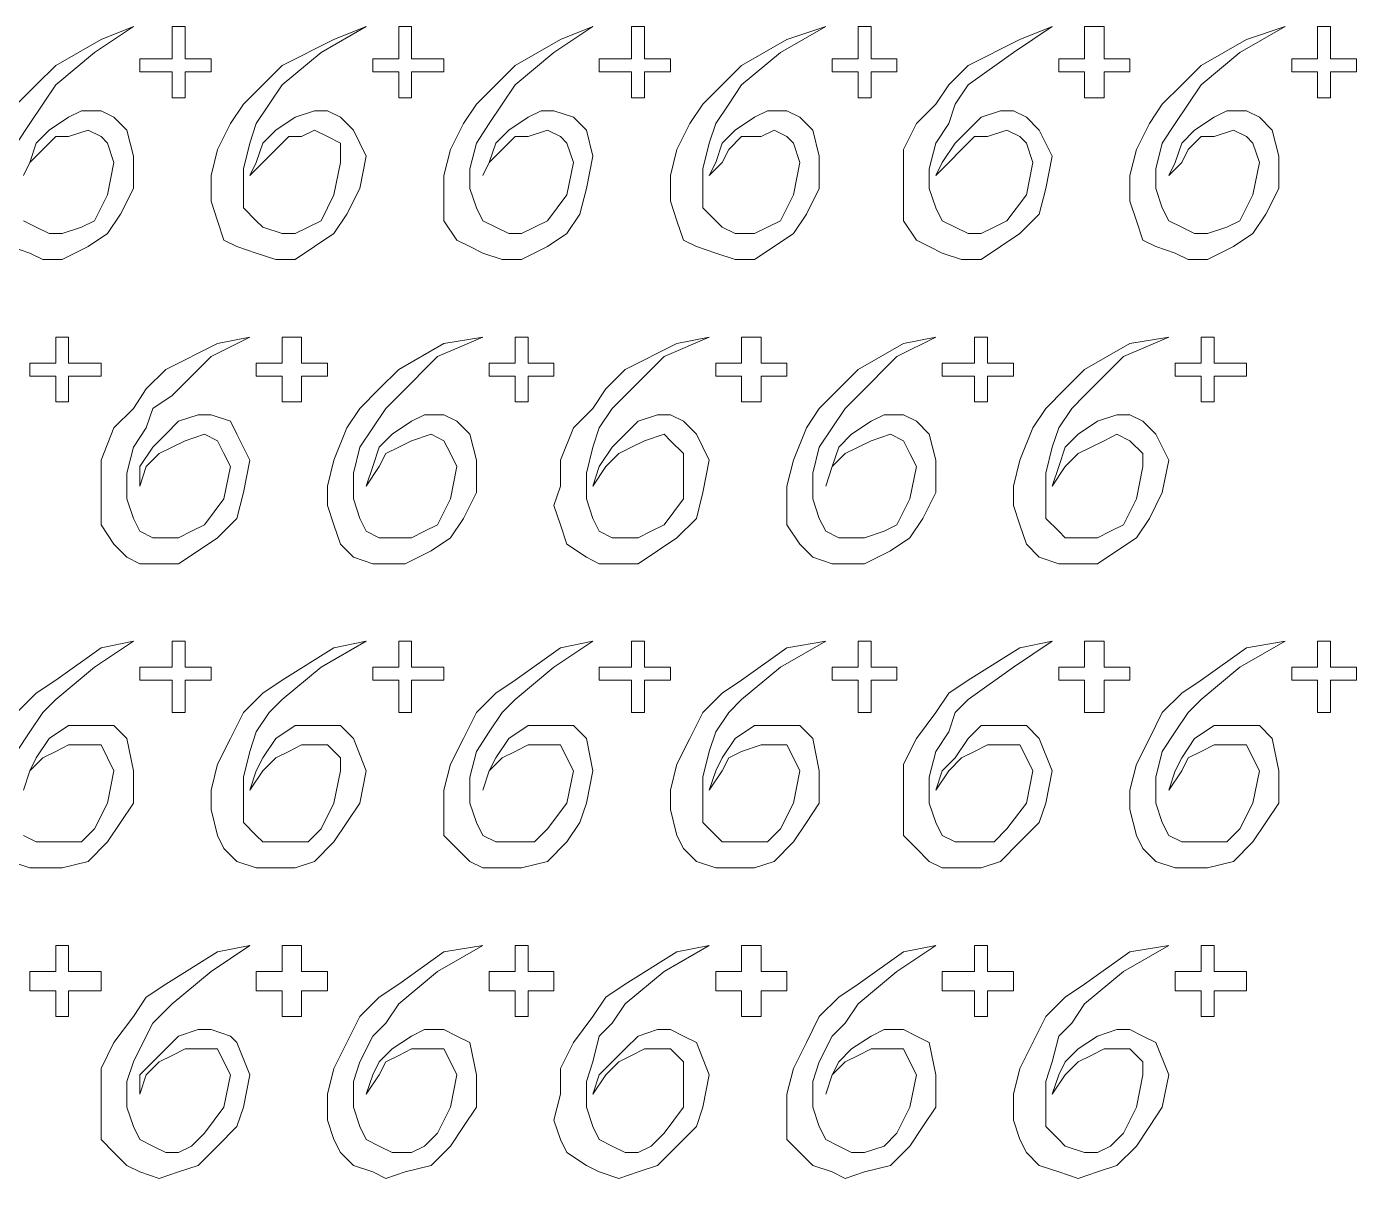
# Model space of a CAD drawing. Extents: x -66030 to 95157, y -13132 to 45879.
# Drawn here: x -2696 to -1893, y 25923 to 26618 of the extents above; entities that cross this region are included whole.
import ezdxf

# ---------------------------------------------------------------- set-up
doc = ezdxf.new("R2010")
doc.units = 0
doc.header["$LTSCALE"] = 100
doc.header["$MEASUREMENT"] = 0
doc.layers.get('0').update_dxf_attribs({"linetype": 'CONTINUOUS'})

msp = doc.modelspace()

# ---------------------------------------------------------------- linework, layer by layer
at = {"lineweight": 0}
for points in [[(-2701.57, 26547.82), (-2693.76, 26559.54), (-2685.94, 26571.26), (-2678.13, 26582.98), (-2654.7, 26602.51), (-2631.26, 26618.13), (-2650.79, 26610.32), (-2678.13, 26594.7), (-2689.85, 26582.98), (-2701.57, 26571.26)], [(-2705.47, 26485.33), (-2693.76, 26481.42), (-2685.94, 26477.52), (-2674.23, 26477.52), (-2658.6, 26485.33), (-2646.88, 26493.14), (-2639.07, 26504.86), (-2631.26, 26520.48), (-2631.26, 26540.01), (-2635.17, 26555.64), (-2642.98, 26563.45), (-2650.79, 26567.35), (-2662.51, 26567.35), (-2670.32, 26563.45), (-2682.04, 26555.64), (-2689.85, 26547.82), (-2693.76, 26536.11), (-2697.66, 26528.29)], [(-2697.66, 26528.29), (-2693.76, 26536.11), (-2685.94, 26543.92), (-2678.13, 26551.73), (-2670.32, 26551.73), (-2658.6, 26555.64), (-2650.79, 26551.73), (-2646.88, 26547.82), (-2642.98, 26536.11), (-2646.88, 26516.58), (-2654.7, 26500.95), (-2662.51, 26497.05), (-2674.23, 26493.14), (-2682.04, 26493.14), (-2689.85, 26497.05), (-2697.66, 26500.95)], [(-2701.57, 26180.66), (-2693.76, 26192.38), (-2685.94, 26204.1), (-2678.13, 26211.91), (-2654.7, 26231.44), (-2631.26, 26247.06), (-2650.79, 26243.16), (-2678.13, 26223.63), (-2689.85, 26215.82), (-2701.57, 26204.1)], [(-2705.47, 26114.26), (-2693.76, 26110.36), (-2685.94, 26110.36), (-2674.23, 26110.36), (-2658.6, 26114.26), (-2646.88, 26125.98), (-2639.07, 26137.7), (-2631.26, 26149.41), (-2631.26, 26168.94), (-2635.17, 26188.47), (-2642.98, 26196.29), (-2650.79, 26196.29), (-2662.51, 26196.29), (-2670.32, 26196.29), (-2682.04, 26188.47), (-2689.85, 26176.76), (-2693.76, 26168.94), (-2697.66, 26157.23)], [(-2697.66, 26157.23), (-2693.76, 26168.94), (-2685.94, 26176.76), (-2678.13, 26180.66), (-2670.32, 26184.57), (-2658.6, 26184.57), (-2650.79, 26184.57), (-2646.88, 26176.76), (-2642.98, 26168.94), (-2646.88, 26149.41), (-2654.7, 26133.79), (-2662.51, 26125.98), (-2674.23, 26125.98), (-2682.04, 26125.98), (-2689.85, 26125.98), (-2697.66, 26129.89)]]:
    msp.add_lwpolyline(points, dxfattribs=at)
for points in [[(-2627.36, 26598.6), (-2615.64, 26598.6), (-2607.83, 26598.6), (-2607.83, 26606.41), (-2607.83, 26618.13), (-2603.92, 26618.13), (-2600.01, 26618.13), (-2600.01, 26606.41), (-2600.01, 26598.6), (-2592.2, 26598.6), (-2584.39, 26598.6), (-2584.39, 26594.7), (-2584.39, 26590.79), (-2592.2, 26590.79), (-2600.01, 26590.79), (-2600.01, 26582.98), (-2600.01, 26575.17), (-2603.92, 26575.17), (-2607.83, 26575.17), (-2607.83, 26582.98), (-2607.83, 26590.79), (-2615.64, 26590.79), (-2627.36, 26590.79), (-2627.36, 26594.7), (-2627.36, 26598.6)], [(-2560.95, 26528.29), (-2553.14, 26536.11), (-2545.33, 26543.92), (-2537.52, 26551.73), (-2529.71, 26551.73), (-2521.89, 26555.64), (-2514.08, 26551.73), (-2506.27, 26547.82), (-2506.27, 26536.11), (-2510.18, 26516.58), (-2517.99, 26500.95), (-2525.8, 26497.05), (-2533.61, 26493.14), (-2541.42, 26493.14), (-2553.14, 26497.05), (-2557.05, 26500.95), (-2564.86, 26508.76), (-2564.86, 26520.48), (-2564.86, 26532.2), (-2560.95, 26547.82), (-2557.05, 26559.54), (-2549.24, 26571.26), (-2541.42, 26582.98), (-2517.99, 26602.51), (-2490.65, 26618.13), (-2510.18, 26610.32), (-2541.42, 26594.7), (-2553.14, 26582.98), (-2564.86, 26571.26), (-2572.67, 26559.54), (-2580.48, 26543.92), (-2584.39, 26528.29), (-2584.39, 26512.67), (-2580.48, 26500.95), (-2576.58, 26489.23), (-2568.77, 26485.33), (-2557.05, 26481.42), (-2545.33, 26477.52), (-2533.61, 26477.52), (-2521.89, 26485.33), (-2510.18, 26493.14), (-2502.36, 26504.86), (-2494.55, 26520.48), (-2490.65, 26540.01), (-2498.46, 26555.64), (-2506.27, 26563.45), (-2514.08, 26567.35), (-2521.89, 26567.35), (-2533.61, 26563.45), (-2545.33, 26555.64), (-2553.14, 26547.82), (-2557.05, 26536.11), (-2560.95, 26528.29)], [(-2486.74, 26598.6), (-2478.93, 26598.6), (-2471.12, 26598.6), (-2471.12, 26606.41), (-2471.12, 26618.13), (-2467.21, 26618.13), (-2463.3, 26618.13), (-2463.3, 26606.41), (-2463.3, 26598.6), (-2451.59, 26598.6), (-2443.77, 26598.6), (-2443.77, 26594.7), (-2443.77, 26590.79), (-2451.59, 26590.79), (-2463.3, 26590.79), (-2463.3, 26582.98), (-2463.3, 26575.17), (-2467.21, 26575.17), (-2471.12, 26575.17), (-2471.12, 26582.98), (-2471.12, 26590.79), (-2478.93, 26590.79), (-2486.74, 26590.79), (-2486.74, 26594.7), (-2486.74, 26598.6)], [(-2420.34, 26528.29), (-2416.43, 26536.11), (-2408.62, 26543.92), (-2400.81, 26551.73), (-2393, 26551.73), (-2381.28, 26555.64), (-2373.47, 26551.73), (-2369.56, 26547.82), (-2365.66, 26536.11), (-2369.56, 26516.58), (-2381.28, 26500.95), (-2389.09, 26497.05), (-2396.9, 26493.14), (-2404.71, 26493.14), (-2412.53, 26497.05), (-2420.34, 26500.95), (-2424.24, 26508.76), (-2428.15, 26520.48), (-2428.15, 26532.2), (-2424.24, 26547.82), (-2416.43, 26559.54), (-2408.62, 26571.26), (-2400.81, 26582.98), (-2377.37, 26602.51), (-2353.94, 26618.13), (-2373.47, 26610.32), (-2400.81, 26594.7), (-2412.53, 26582.98), (-2424.24, 26571.26), (-2432.06, 26559.54), (-2439.87, 26543.92), (-2443.77, 26528.29), (-2443.77, 26512.67), (-2443.77, 26500.95), (-2435.96, 26489.23), (-2428.15, 26485.33), (-2420.34, 26481.42), (-2408.62, 26477.52), (-2396.9, 26477.52), (-2381.28, 26485.33), (-2369.56, 26493.14), (-2361.75, 26504.86), (-2357.84, 26520.48), (-2353.94, 26540.01), (-2357.84, 26555.64), (-2365.66, 26563.45), (-2377.37, 26567.35), (-2385.19, 26567.35), (-2393, 26563.45), (-2404.71, 26555.64), (-2412.53, 26547.82), (-2416.43, 26536.11), (-2420.34, 26528.29)], [(-2350.03, 26598.6), (-2342.22, 26598.6), (-2330.5, 26598.6), (-2330.5, 26606.41), (-2330.5, 26618.13), (-2326.6, 26618.13), (-2322.69, 26618.13), (-2322.69, 26606.41), (-2322.69, 26598.6), (-2314.88, 26598.6), (-2307.07, 26598.6), (-2307.07, 26594.7), (-2307.07, 26590.79), (-2314.88, 26590.79), (-2322.69, 26590.79), (-2322.69, 26582.98), (-2322.69, 26575.17), (-2326.6, 26575.17), (-2330.5, 26575.17), (-2330.5, 26582.98), (-2330.5, 26590.79), (-2342.22, 26590.79), (-2350.03, 26590.79), (-2350.03, 26594.7), (-2350.03, 26598.6)], [(-2283.63, 26528.29), (-2275.82, 26536.11), (-2271.91, 26543.92), (-2264.1, 26551.73), (-2252.38, 26551.73), (-2244.57, 26555.64), (-2236.76, 26551.73), (-2232.85, 26547.82), (-2228.95, 26536.11), (-2232.85, 26516.58), (-2240.66, 26500.95), (-2248.48, 26497.05), (-2256.29, 26493.14), (-2268.01, 26493.14), (-2275.82, 26497.05), (-2279.72, 26500.95), (-2287.54, 26508.76), (-2287.54, 26520.48), (-2287.54, 26532.2), (-2283.63, 26547.82), (-2279.72, 26559.54), (-2271.91, 26571.26), (-2264.1, 26582.98), (-2240.66, 26602.51), (-2213.32, 26618.13), (-2236.76, 26610.32), (-2264.1, 26594.7), (-2275.82, 26582.98), (-2287.54, 26571.26), (-2295.35, 26559.54), (-2303.16, 26543.92), (-2307.07, 26528.29), (-2307.07, 26512.67), (-2303.16, 26500.95), (-2299.25, 26489.23), (-2291.44, 26485.33), (-2279.72, 26481.42), (-2268.01, 26477.52), (-2256.29, 26477.52), (-2244.57, 26485.33), (-2232.85, 26493.14), (-2225.04, 26504.86), (-2217.23, 26520.48), (-2217.23, 26540.01), (-2221.13, 26555.64), (-2228.95, 26563.45), (-2236.76, 26567.35), (-2248.48, 26567.35), (-2256.29, 26563.45), (-2268.01, 26555.64), (-2275.82, 26547.82), (-2279.72, 26536.11), (-2283.63, 26528.29)], [(-2209.42, 26598.6), (-2201.6, 26598.6), (-2193.79, 26598.6), (-2193.79, 26606.41), (-2193.79, 26618.13), (-2189.89, 26618.13), (-2185.98, 26618.13), (-2185.98, 26606.41), (-2185.98, 26598.6), (-2178.17, 26598.6), (-2170.36, 26598.6), (-2170.36, 26594.7), (-2170.36, 26590.79), (-2178.17, 26590.79), (-2185.98, 26590.79), (-2185.98, 26582.98), (-2185.98, 26575.17), (-2189.89, 26575.17), (-2193.79, 26575.17), (-2193.79, 26582.98), (-2193.79, 26590.79), (-2201.6, 26590.79), (-2209.42, 26590.79), (-2209.42, 26594.7), (-2209.42, 26598.6)], [(-2146.92, 26528.29), (-2139.11, 26536.11), (-2131.3, 26543.92), (-2123.49, 26551.73), (-2115.67, 26551.73), (-2103.96, 26555.64), (-2096.14, 26551.73), (-2092.24, 26547.82), (-2088.33, 26536.11), (-2092.24, 26516.58), (-2103.96, 26500.95), (-2111.77, 26497.05), (-2119.58, 26493.14), (-2127.39, 26493.14), (-2135.2, 26497.05), (-2143.02, 26500.95), (-2146.92, 26508.76), (-2150.83, 26520.48), (-2150.83, 26532.2), (-2146.92, 26547.82), (-2139.11, 26559.54), (-2135.2, 26571.26), (-2127.39, 26582.98), (-2100.05, 26602.51), (-2076.61, 26618.13), (-2096.14, 26610.32), (-2127.39, 26594.7), (-2139.11, 26582.98), (-2146.92, 26571.26), (-2158.64, 26559.54), (-2166.45, 26543.92), (-2166.45, 26528.29), (-2166.45, 26512.67), (-2166.45, 26500.95), (-2158.64, 26489.23), (-2150.83, 26485.33), (-2143.02, 26481.42), (-2131.3, 26477.52), (-2119.58, 26477.52), (-2107.86, 26485.33), (-2096.14, 26493.14), (-2084.43, 26504.86), (-2080.52, 26520.48), (-2076.61, 26540.01), (-2084.43, 26555.64), (-2092.24, 26563.45), (-2100.05, 26567.35), (-2107.86, 26567.35), (-2119.58, 26563.45), (-2127.39, 26555.64), (-2135.2, 26547.82), (-2143.02, 26536.11), (-2146.92, 26528.29)], [(-2072.71, 26598.6), (-2064.9, 26598.6), (-2057.08, 26598.6), (-2057.08, 26606.41), (-2057.08, 26618.13), (-2049.27, 26618.13), (-2045.37, 26618.13), (-2045.37, 26606.41), (-2045.37, 26598.6), (-2037.55, 26598.6), (-2029.74, 26598.6), (-2029.74, 26594.7), (-2029.74, 26590.79), (-2037.55, 26590.79), (-2045.37, 26590.79), (-2045.37, 26582.98), (-2045.37, 26575.17), (-2049.27, 26575.17), (-2057.08, 26575.17), (-2057.08, 26582.98), (-2057.08, 26590.79), (-2064.9, 26590.79), (-2072.71, 26590.79), (-2072.71, 26594.7), (-2072.71, 26598.6)], [(-2006.31, 26528.29), (-1998.49, 26536.11), (-1994.59, 26543.92), (-1986.78, 26551.73), (-1978.96, 26551.73), (-1967.25, 26555.64), (-1959.43, 26551.73), (-1955.53, 26547.82), (-1951.62, 26536.11), (-1955.53, 26516.58), (-1963.34, 26500.95), (-1971.15, 26497.05), (-1982.87, 26493.14), (-1990.68, 26493.14), (-1998.49, 26497.05), (-2006.31, 26500.95), (-2010.21, 26508.76), (-2014.12, 26520.48), (-2014.12, 26532.2), (-2010.21, 26547.82), (-2002.4, 26559.54), (-1994.59, 26571.26), (-1986.78, 26582.98), (-1963.34, 26602.51), (-1936, 26618.13), (-1959.43, 26610.32), (-1986.78, 26594.7), (-1998.49, 26582.98), (-2010.21, 26571.26), (-2018.02, 26559.54), (-2025.84, 26543.92), (-2029.74, 26528.29), (-2029.74, 26512.67), (-2025.84, 26500.95), (-2021.93, 26489.23), (-2014.12, 26485.33), (-2002.4, 26481.42), (-1994.59, 26477.52), (-1982.87, 26477.52), (-1967.25, 26485.33), (-1955.53, 26493.14), (-1947.72, 26504.86), (-1939.9, 26520.48), (-1939.9, 26540.01), (-1943.81, 26555.64), (-1951.62, 26563.45), (-1959.43, 26567.35), (-1971.15, 26567.35), (-1978.96, 26563.45), (-1990.68, 26555.64), (-1998.49, 26547.82), (-2002.4, 26536.11), (-2006.31, 26528.29)], [(-1932.09, 26598.6), (-1924.28, 26598.6), (-1916.47, 26598.6), (-1916.47, 26606.41), (-1916.47, 26618.13), (-1912.56, 26618.13), (-1908.66, 26618.13), (-1908.66, 26606.41), (-1908.66, 26598.6), (-1900.85, 26598.6), (-1893.03, 26598.6), (-1893.03, 26594.7), (-1893.03, 26590.79), (-1900.85, 26590.79), (-1908.66, 26590.79), (-1908.66, 26582.98), (-1908.66, 26575.17), (-1912.56, 26575.17), (-1916.47, 26575.17), (-1916.47, 26582.98), (-1916.47, 26590.79), (-1924.28, 26590.79), (-1932.09, 26590.79), (-1932.09, 26594.7), (-1932.09, 26598.6)], [(-2693.76, 26415.02), (-2685.94, 26415.02), (-2678.13, 26415.02), (-2678.13, 26422.83), (-2678.13, 26430.64), (-2674.23, 26430.64), (-2670.32, 26430.64), (-2670.32, 26422.83), (-2670.32, 26415.02), (-2662.51, 26415.02), (-2650.79, 26415.02), (-2650.79, 26411.11), (-2650.79, 26407.21), (-2662.51, 26407.21), (-2670.32, 26407.21), (-2670.32, 26399.4), (-2670.32, 26391.58), (-2674.23, 26391.58), (-2678.13, 26391.58), (-2678.13, 26399.4), (-2678.13, 26407.21), (-2685.94, 26407.21), (-2693.76, 26407.21), (-2693.76, 26411.11), (-2693.76, 26415.02)], [(-2627.36, 26340.81), (-2623.45, 26352.53), (-2615.64, 26360.34), (-2607.83, 26364.24), (-2600.01, 26368.15), (-2588.3, 26372.06), (-2580.48, 26368.15), (-2576.58, 26360.34), (-2572.67, 26352.53), (-2576.58, 26333), (-2588.3, 26317.37), (-2596.11, 26313.47), (-2603.92, 26309.56), (-2611.73, 26309.56), (-2619.54, 26309.56), (-2627.36, 26313.47), (-2631.26, 26321.28), (-2635.17, 26333), (-2635.17, 26348.62), (-2631.26, 26364.24), (-2623.45, 26375.96), (-2619.54, 26387.68), (-2607.83, 26395.49), (-2584.39, 26418.93), (-2560.95, 26430.64), (-2580.48, 26426.74), (-2611.73, 26411.11), (-2623.45, 26399.4), (-2631.26, 26387.68), (-2642.98, 26375.96), (-2650.79, 26356.43), (-2650.79, 26340.81), (-2650.79, 26329.09), (-2650.79, 26317.37), (-2642.98, 26305.65), (-2635.17, 26297.84), (-2627.36, 26293.94), (-2615.64, 26293.94), (-2603.92, 26293.94), (-2592.2, 26301.75), (-2580.48, 26309.56), (-2568.77, 26321.28), (-2564.86, 26336.9), (-2560.95, 26356.43), (-2568.77, 26372.06), (-2572.67, 26379.87), (-2584.39, 26383.77), (-2592.2, 26383.77), (-2603.92, 26379.87), (-2611.73, 26372.06), (-2619.54, 26364.24), (-2627.36, 26352.53), (-2627.36, 26340.81)], [(-2557.05, 26415.02), (-2549.24, 26415.02), (-2541.42, 26415.02), (-2541.42, 26422.83), (-2541.42, 26430.64), (-2533.61, 26430.64), (-2529.71, 26430.64), (-2529.71, 26422.83), (-2529.71, 26415.02), (-2521.89, 26415.02), (-2514.08, 26415.02), (-2514.08, 26411.11), (-2514.08, 26407.21), (-2521.89, 26407.21), (-2529.71, 26407.21), (-2529.71, 26399.4), (-2529.71, 26391.58), (-2533.61, 26391.58), (-2541.42, 26391.58), (-2541.42, 26399.4), (-2541.42, 26407.21), (-2549.24, 26407.21), (-2557.05, 26407.21), (-2557.05, 26411.11), (-2557.05, 26415.02)], [(-2490.65, 26340.81), (-2482.83, 26352.53), (-2478.93, 26360.34), (-2471.12, 26364.24), (-2463.3, 26368.15), (-2451.59, 26372.06), (-2443.77, 26368.15), (-2439.87, 26360.34), (-2435.96, 26352.53), (-2439.87, 26333), (-2447.68, 26317.37), (-2455.49, 26313.47), (-2463.3, 26309.56), (-2475.02, 26309.56), (-2482.83, 26309.56), (-2490.65, 26313.47), (-2494.55, 26321.28), (-2498.46, 26333), (-2498.46, 26348.62), (-2494.55, 26364.24), (-2486.74, 26375.96), (-2478.93, 26387.68), (-2471.12, 26395.49), (-2447.68, 26418.93), (-2420.34, 26430.64), (-2443.77, 26426.74), (-2471.12, 26411.11), (-2482.83, 26399.4), (-2494.55, 26387.68), (-2502.36, 26375.96), (-2510.18, 26356.43), (-2514.08, 26340.81), (-2514.08, 26329.09), (-2510.18, 26317.37), (-2506.27, 26305.65), (-2498.46, 26297.84), (-2486.74, 26293.94), (-2478.93, 26293.94), (-2467.21, 26293.94), (-2451.59, 26301.75), (-2439.87, 26309.56), (-2432.06, 26321.28), (-2424.24, 26336.9), (-2424.24, 26356.43), (-2428.15, 26372.06), (-2435.96, 26379.87), (-2443.77, 26383.77), (-2455.49, 26383.77), (-2463.3, 26379.87), (-2475.02, 26372.06), (-2482.83, 26364.24), (-2486.74, 26352.53), (-2490.65, 26340.81)], [(-2416.43, 26415.02), (-2408.62, 26415.02), (-2400.81, 26415.02), (-2400.81, 26422.83), (-2400.81, 26430.64), (-2396.9, 26430.64), (-2393, 26430.64), (-2393, 26422.83), (-2393, 26415.02), (-2385.19, 26415.02), (-2377.37, 26415.02), (-2377.37, 26411.11), (-2377.37, 26407.21), (-2385.19, 26407.21), (-2393, 26407.21), (-2393, 26399.4), (-2393, 26391.58), (-2396.9, 26391.58), (-2400.81, 26391.58), (-2400.81, 26399.4), (-2400.81, 26407.21), (-2408.62, 26407.21), (-2416.43, 26407.21), (-2416.43, 26411.11), (-2416.43, 26415.02)], [(-2353.94, 26340.81), (-2346.13, 26352.53), (-2338.31, 26360.34), (-2330.5, 26364.24), (-2322.69, 26368.15), (-2310.97, 26372.06), (-2307.07, 26368.15), (-2299.25, 26360.34), (-2299.25, 26352.53), (-2299.25, 26333), (-2310.97, 26317.37), (-2318.78, 26313.47), (-2326.6, 26309.56), (-2334.41, 26309.56), (-2342.22, 26309.56), (-2350.03, 26313.47), (-2353.94, 26321.28), (-2357.84, 26333), (-2357.84, 26348.62), (-2353.94, 26364.24), (-2350.03, 26375.96), (-2342.22, 26387.68), (-2334.41, 26395.49), (-2310.97, 26418.93), (-2283.63, 26430.64), (-2303.16, 26426.74), (-2334.41, 26411.11), (-2346.13, 26399.4), (-2353.94, 26387.68), (-2365.66, 26375.96), (-2373.47, 26356.43), (-2373.47, 26340.81), (-2377.37, 26329.09), (-2373.47, 26317.37), (-2369.56, 26305.65), (-2357.84, 26297.84), (-2350.03, 26293.94), (-2338.31, 26293.94), (-2326.6, 26293.94), (-2314.88, 26301.75), (-2303.16, 26309.56), (-2291.44, 26321.28), (-2287.54, 26336.9), (-2283.63, 26356.43), (-2291.44, 26372.06), (-2299.25, 26379.87), (-2307.07, 26383.77), (-2314.88, 26383.77), (-2326.6, 26379.87), (-2334.41, 26372.06), (-2342.22, 26364.24), (-2350.03, 26352.53), (-2353.94, 26340.81)], [(-2279.72, 26415.02), (-2271.91, 26415.02), (-2264.1, 26415.02), (-2264.1, 26422.83), (-2264.1, 26430.64), (-2260.19, 26430.64), (-2252.38, 26430.64), (-2252.38, 26422.83), (-2252.38, 26415.02), (-2244.57, 26415.02), (-2236.76, 26415.02), (-2236.76, 26411.11), (-2236.76, 26407.21), (-2244.57, 26407.21), (-2252.38, 26407.21), (-2252.38, 26399.4), (-2252.38, 26391.58), (-2260.19, 26391.58), (-2264.1, 26391.58), (-2264.1, 26399.4), (-2264.1, 26407.21), (-2271.91, 26407.21), (-2279.72, 26407.21), (-2279.72, 26411.11), (-2279.72, 26415.02)], [(-2213.32, 26340.81), (-2209.42, 26352.53), (-2201.6, 26360.34), (-2193.79, 26364.24), (-2185.98, 26368.15), (-2174.26, 26372.06), (-2166.45, 26368.15), (-2162.54, 26360.34), (-2158.64, 26352.53), (-2162.54, 26333), (-2170.36, 26317.37), (-2178.17, 26313.47), (-2189.89, 26309.56), (-2197.7, 26309.56), (-2205.51, 26309.56), (-2213.32, 26313.47), (-2217.23, 26321.28), (-2221.13, 26333), (-2221.13, 26348.62), (-2217.23, 26364.24), (-2209.42, 26375.96), (-2201.6, 26387.68), (-2193.79, 26395.49), (-2170.36, 26418.93), (-2146.92, 26430.64), (-2166.45, 26426.74), (-2193.79, 26411.11), (-2205.51, 26399.4), (-2217.23, 26387.68), (-2225.04, 26375.96), (-2232.85, 26356.43), (-2236.76, 26340.81), (-2236.76, 26329.09), (-2236.76, 26317.37), (-2228.95, 26305.65), (-2221.13, 26297.84), (-2209.42, 26293.94), (-2201.6, 26293.94), (-2189.89, 26293.94), (-2174.26, 26301.75), (-2162.54, 26309.56), (-2154.73, 26321.28), (-2146.92, 26336.9), (-2146.92, 26356.43), (-2150.83, 26372.06), (-2158.64, 26379.87), (-2166.45, 26383.77), (-2178.17, 26383.77), (-2185.98, 26379.87), (-2197.7, 26372.06), (-2205.51, 26364.24), (-2209.42, 26352.53), (-2213.32, 26340.81)], [(-2143.02, 26415.02), (-2131.3, 26415.02), (-2123.49, 26415.02), (-2123.49, 26422.83), (-2123.49, 26430.64), (-2119.58, 26430.64), (-2115.67, 26430.64), (-2115.67, 26422.83), (-2115.67, 26415.02), (-2107.86, 26415.02), (-2100.05, 26415.02), (-2100.05, 26411.11), (-2100.05, 26407.21), (-2107.86, 26407.21), (-2115.67, 26407.21), (-2115.67, 26399.4), (-2115.67, 26391.58), (-2119.58, 26391.58), (-2123.49, 26391.58), (-2123.49, 26399.4), (-2123.49, 26407.21), (-2131.3, 26407.21), (-2143.02, 26407.21), (-2143.02, 26411.11), (-2143.02, 26415.02)], [(-2076.61, 26340.81), (-2068.8, 26352.53), (-2060.99, 26360.34), (-2053.18, 26364.24), (-2045.37, 26368.15), (-2037.55, 26372.06), (-2029.74, 26368.15), (-2021.93, 26360.34), (-2021.93, 26352.53), (-2025.84, 26333), (-2033.65, 26317.37), (-2041.46, 26313.47), (-2049.27, 26309.56), (-2057.08, 26309.56), (-2068.8, 26309.56), (-2072.71, 26313.47), (-2080.52, 26321.28), (-2080.52, 26333), (-2080.52, 26348.62), (-2076.61, 26364.24), (-2072.71, 26375.96), (-2064.9, 26387.68), (-2057.08, 26395.49), (-2033.65, 26418.93), (-2006.31, 26430.64), (-2029.74, 26426.74), (-2057.08, 26411.11), (-2068.8, 26399.4), (-2080.52, 26387.68), (-2088.33, 26375.96), (-2096.14, 26356.43), (-2100.05, 26340.81), (-2100.05, 26329.09), (-2096.14, 26317.37), (-2092.24, 26305.65), (-2084.43, 26297.84), (-2072.71, 26293.94), (-2060.99, 26293.94), (-2049.27, 26293.94), (-2037.55, 26301.75), (-2025.84, 26309.56), (-2018.02, 26321.28), (-2010.21, 26336.9), (-2006.31, 26356.43), (-2014.12, 26372.06), (-2021.93, 26379.87), (-2029.74, 26383.77), (-2037.55, 26383.77), (-2049.27, 26379.87), (-2060.99, 26372.06), (-2068.8, 26364.24), (-2072.71, 26352.53), (-2076.61, 26340.81)], [(-2002.4, 26415.02), (-1994.59, 26415.02), (-1986.78, 26415.02), (-1986.78, 26422.83), (-1986.78, 26430.64), (-1982.87, 26430.64), (-1978.96, 26430.64), (-1978.96, 26422.83), (-1978.96, 26415.02), (-1971.15, 26415.02), (-1959.43, 26415.02), (-1959.43, 26411.11), (-1959.43, 26407.21), (-1971.15, 26407.21), (-1978.96, 26407.21), (-1978.96, 26399.4), (-1978.96, 26391.58), (-1982.87, 26391.58), (-1986.78, 26391.58), (-1986.78, 26399.4), (-1986.78, 26407.21), (-1994.59, 26407.21), (-2002.4, 26407.21), (-2002.4, 26411.11), (-2002.4, 26415.02)], [(-2627.36, 26231.44), (-2615.64, 26231.44), (-2607.83, 26231.44), (-2607.83, 26239.25), (-2607.83, 26247.06), (-2603.92, 26247.06), (-2600.01, 26247.06), (-2600.01, 26239.25), (-2600.01, 26231.44), (-2592.2, 26231.44), (-2584.39, 26231.44), (-2584.39, 26227.53), (-2584.39, 26223.63), (-2592.2, 26223.63), (-2600.01, 26223.63), (-2600.01, 26211.91), (-2600.01, 26204.1), (-2603.92, 26204.1), (-2607.83, 26204.1), (-2607.83, 26211.91), (-2607.83, 26223.63), (-2615.64, 26223.63), (-2627.36, 26223.63), (-2627.36, 26227.53), (-2627.36, 26231.44)], [(-2560.95, 26157.23), (-2553.14, 26168.94), (-2545.33, 26176.76), (-2537.52, 26180.66), (-2529.71, 26184.57), (-2521.89, 26184.57), (-2514.08, 26184.57), (-2506.27, 26176.76), (-2506.27, 26168.94), (-2510.18, 26149.41), (-2517.99, 26133.79), (-2525.8, 26125.98), (-2533.61, 26125.98), (-2541.42, 26125.98), (-2553.14, 26125.98), (-2557.05, 26129.89), (-2564.86, 26137.7), (-2564.86, 26149.41), (-2564.86, 26165.04), (-2560.95, 26180.66), (-2557.05, 26192.38), (-2549.24, 26204.1), (-2541.42, 26211.91), (-2517.99, 26231.44), (-2490.65, 26247.06), (-2510.18, 26243.16), (-2541.42, 26223.63), (-2553.14, 26215.82), (-2564.86, 26204.1), (-2572.67, 26188.47), (-2580.48, 26172.85), (-2584.39, 26157.23), (-2584.39, 26145.51), (-2580.48, 26129.89), (-2576.58, 26122.07), (-2568.77, 26114.26), (-2557.05, 26110.36), (-2545.33, 26110.36), (-2533.61, 26110.36), (-2521.89, 26114.26), (-2510.18, 26125.98), (-2502.36, 26137.7), (-2494.55, 26149.41), (-2490.65, 26168.94), (-2498.46, 26188.47), (-2506.27, 26196.29), (-2514.08, 26196.29), (-2521.89, 26196.29), (-2533.61, 26196.29), (-2545.33, 26188.47), (-2553.14, 26176.76), (-2557.05, 26168.94), (-2560.95, 26157.23)], [(-2486.74, 26231.44), (-2478.93, 26231.44), (-2471.12, 26231.44), (-2471.12, 26239.25), (-2471.12, 26247.06), (-2467.21, 26247.06), (-2463.3, 26247.06), (-2463.3, 26239.25), (-2463.3, 26231.44), (-2451.59, 26231.44), (-2443.77, 26231.44), (-2443.77, 26227.53), (-2443.77, 26223.63), (-2451.59, 26223.63), (-2463.3, 26223.63), (-2463.3, 26211.91), (-2463.3, 26204.1), (-2467.21, 26204.1), (-2471.12, 26204.1), (-2471.12, 26211.91), (-2471.12, 26223.63), (-2478.93, 26223.63), (-2486.74, 26223.63), (-2486.74, 26227.53), (-2486.74, 26231.44)], [(-2420.34, 26157.23), (-2416.43, 26168.94), (-2408.62, 26176.76), (-2400.81, 26180.66), (-2393, 26184.57), (-2381.28, 26184.57), (-2373.47, 26184.57), (-2369.56, 26176.76), (-2365.66, 26168.94), (-2369.56, 26149.41), (-2381.28, 26133.79), (-2389.09, 26125.98), (-2396.9, 26125.98), (-2404.71, 26125.98), (-2412.53, 26125.98), (-2420.34, 26129.89), (-2424.24, 26137.7), (-2428.15, 26149.41), (-2428.15, 26165.04), (-2424.24, 26180.66), (-2416.43, 26192.38), (-2408.62, 26204.1), (-2400.81, 26211.91), (-2377.37, 26231.44), (-2353.94, 26247.06), (-2373.47, 26243.16), (-2400.81, 26223.63), (-2412.53, 26215.82), (-2424.24, 26204.1), (-2432.06, 26188.47), (-2439.87, 26172.85), (-2443.77, 26157.23), (-2443.77, 26145.51), (-2443.77, 26129.89), (-2435.96, 26122.07), (-2428.15, 26114.26), (-2420.34, 26110.36), (-2408.62, 26110.36), (-2396.9, 26110.36), (-2381.28, 26114.26), (-2369.56, 26125.98), (-2361.75, 26137.7), (-2357.84, 26149.41), (-2353.94, 26168.94), (-2357.84, 26188.47), (-2365.66, 26196.29), (-2377.37, 26196.29), (-2385.19, 26196.29), (-2393, 26196.29), (-2404.71, 26188.47), (-2412.53, 26176.76), (-2416.43, 26168.94), (-2420.34, 26157.23)], [(-2350.03, 26231.44), (-2342.22, 26231.44), (-2330.5, 26231.44), (-2330.5, 26239.25), (-2330.5, 26247.06), (-2326.6, 26247.06), (-2322.69, 26247.06), (-2322.69, 26239.25), (-2322.69, 26231.44), (-2314.88, 26231.44), (-2307.07, 26231.44), (-2307.07, 26227.53), (-2307.07, 26223.63), (-2314.88, 26223.63), (-2322.69, 26223.63), (-2322.69, 26211.91), (-2322.69, 26204.1), (-2326.6, 26204.1), (-2330.5, 26204.1), (-2330.5, 26211.91), (-2330.5, 26223.63), (-2342.22, 26223.63), (-2350.03, 26223.63), (-2350.03, 26227.53), (-2350.03, 26231.44)], [(-2283.63, 26157.23), (-2275.82, 26168.94), (-2271.91, 26176.76), (-2264.1, 26180.66), (-2252.38, 26184.57), (-2244.57, 26184.57), (-2236.76, 26184.57), (-2232.85, 26176.76), (-2228.95, 26168.94), (-2232.85, 26149.41), (-2240.66, 26133.79), (-2248.48, 26125.98), (-2256.29, 26125.98), (-2268.01, 26125.98), (-2275.82, 26125.98), (-2279.72, 26129.89), (-2287.54, 26137.7), (-2287.54, 26149.41), (-2287.54, 26165.04), (-2283.63, 26180.66), (-2279.72, 26192.38), (-2271.91, 26204.1), (-2264.1, 26211.91), (-2240.66, 26231.44), (-2213.32, 26247.06), (-2236.76, 26243.16), (-2264.1, 26223.63), (-2275.82, 26215.82), (-2287.54, 26204.1), (-2295.35, 26188.47), (-2303.16, 26172.85), (-2307.07, 26157.23), (-2307.07, 26145.51), (-2303.16, 26129.89), (-2299.25, 26122.07), (-2291.44, 26114.26), (-2279.72, 26110.36), (-2268.01, 26110.36), (-2256.29, 26110.36), (-2244.57, 26114.26), (-2232.85, 26125.98), (-2225.04, 26137.7), (-2217.23, 26149.41), (-2217.23, 26168.94), (-2221.13, 26188.47), (-2228.95, 26196.29), (-2236.76, 26196.29), (-2248.48, 26196.29), (-2256.29, 26196.29), (-2268.01, 26188.47), (-2275.82, 26176.76), (-2279.72, 26168.94), (-2283.63, 26157.23)], [(-2209.42, 26231.44), (-2201.6, 26231.44), (-2193.79, 26231.44), (-2193.79, 26239.25), (-2193.79, 26247.06), (-2189.89, 26247.06), (-2185.98, 26247.06), (-2185.98, 26239.25), (-2185.98, 26231.44), (-2178.17, 26231.44), (-2170.36, 26231.44), (-2170.36, 26227.53), (-2170.36, 26223.63), (-2178.17, 26223.63), (-2185.98, 26223.63), (-2185.98, 26211.91), (-2185.98, 26204.1), (-2189.89, 26204.1), (-2193.79, 26204.1), (-2193.79, 26211.91), (-2193.79, 26223.63), (-2201.6, 26223.63), (-2209.42, 26223.63), (-2209.42, 26227.53), (-2209.42, 26231.44)], [(-2146.92, 26157.23), (-2139.11, 26168.94), (-2131.3, 26176.76), (-2123.49, 26180.66), (-2115.67, 26184.57), (-2103.96, 26184.57), (-2096.14, 26184.57), (-2092.24, 26176.76), (-2088.33, 26168.94), (-2092.24, 26149.41), (-2103.96, 26133.79), (-2111.77, 26125.98), (-2119.58, 26125.98), (-2127.39, 26125.98), (-2135.2, 26125.98), (-2143.02, 26129.89), (-2146.92, 26137.7), (-2150.83, 26149.41), (-2150.83, 26165.04), (-2146.92, 26180.66), (-2139.11, 26192.38), (-2135.2, 26204.1), (-2127.39, 26211.91), (-2100.05, 26231.44), (-2076.61, 26247.06), (-2096.14, 26243.16), (-2127.39, 26223.63), (-2139.11, 26215.82), (-2146.92, 26204.1), (-2158.64, 26188.47), (-2166.45, 26172.85), (-2166.45, 26157.23), (-2166.45, 26145.51), (-2166.45, 26129.89), (-2158.64, 26122.07), (-2150.83, 26114.26), (-2143.02, 26110.36), (-2131.3, 26110.36), (-2119.58, 26110.36), (-2107.86, 26114.26), (-2096.14, 26125.98), (-2084.43, 26137.7), (-2080.52, 26149.41), (-2076.61, 26168.94), (-2084.43, 26188.47), (-2092.24, 26196.29), (-2100.05, 26196.29), (-2107.86, 26196.29), (-2119.58, 26196.29), (-2127.39, 26188.47), (-2135.2, 26176.76), (-2143.02, 26168.94), (-2146.92, 26157.23)], [(-2072.71, 26231.44), (-2064.9, 26231.44), (-2057.08, 26231.44), (-2057.08, 26239.25), (-2057.08, 26247.06), (-2049.27, 26247.06), (-2045.37, 26247.06), (-2045.37, 26239.25), (-2045.37, 26231.44), (-2037.55, 26231.44), (-2029.74, 26231.44), (-2029.74, 26227.53), (-2029.74, 26223.63), (-2037.55, 26223.63), (-2045.37, 26223.63), (-2045.37, 26211.91), (-2045.37, 26204.1), (-2049.27, 26204.1), (-2057.08, 26204.1), (-2057.08, 26211.91), (-2057.08, 26223.63), (-2064.9, 26223.63), (-2072.71, 26223.63), (-2072.71, 26227.53), (-2072.71, 26231.44)], [(-2006.31, 26157.23), (-1998.49, 26168.94), (-1994.59, 26176.76), (-1986.78, 26180.66), (-1978.96, 26184.57), (-1967.25, 26184.57), (-1959.43, 26184.57), (-1955.53, 26176.76), (-1951.62, 26168.94), (-1955.53, 26149.41), (-1963.34, 26133.79), (-1971.15, 26125.98), (-1982.87, 26125.98), (-1990.68, 26125.98), (-1998.49, 26125.98), (-2006.31, 26129.89), (-2010.21, 26137.7), (-2014.12, 26149.41), (-2014.12, 26165.04), (-2010.21, 26180.66), (-2002.4, 26192.38), (-1994.59, 26204.1), (-1986.78, 26211.91), (-1963.34, 26231.44), (-1936, 26247.06), (-1959.43, 26243.16), (-1986.78, 26223.63), (-1998.49, 26215.82), (-2010.21, 26204.1), (-2018.02, 26188.47), (-2025.84, 26172.85), (-2029.74, 26157.23), (-2029.74, 26145.51), (-2025.84, 26129.89), (-2021.93, 26122.07), (-2014.12, 26114.26), (-2002.4, 26110.36), (-1994.59, 26110.36), (-1982.87, 26110.36), (-1967.25, 26114.26), (-1955.53, 26125.98), (-1947.72, 26137.7), (-1939.9, 26149.41), (-1939.9, 26168.94), (-1943.81, 26188.47), (-1951.62, 26196.29), (-1959.43, 26196.29), (-1971.15, 26196.29), (-1978.96, 26196.29), (-1990.68, 26188.47), (-1998.49, 26176.76), (-2002.4, 26168.94), (-2006.31, 26157.23)], [(-1932.09, 26231.44), (-1924.28, 26231.44), (-1916.47, 26231.44), (-1916.47, 26239.25), (-1916.47, 26247.06), (-1912.56, 26247.06), (-1908.66, 26247.06), (-1908.66, 26239.25), (-1908.66, 26231.44), (-1900.85, 26231.44), (-1893.03, 26231.44), (-1893.03, 26227.53), (-1893.03, 26223.63), (-1900.85, 26223.63), (-1908.66, 26223.63), (-1908.66, 26211.91), (-1908.66, 26204.1), (-1912.56, 26204.1), (-1916.47, 26204.1), (-1916.47, 26211.91), (-1916.47, 26223.63), (-1924.28, 26223.63), (-1932.09, 26223.63), (-1932.09, 26227.53), (-1932.09, 26231.44)], [(-2693.76, 26047.86), (-2685.94, 26047.86), (-2678.13, 26047.86), (-2678.13, 26055.67), (-2678.13, 26063.48), (-2674.23, 26063.48), (-2670.32, 26063.48), (-2670.32, 26055.67), (-2670.32, 26047.86), (-2662.51, 26047.86), (-2650.79, 26047.86), (-2650.79, 26040.05), (-2650.79, 26036.14), (-2662.51, 26036.14), (-2670.32, 26036.14), (-2670.32, 26028.33), (-2670.32, 26020.52), (-2674.23, 26020.52), (-2678.13, 26020.52), (-2678.13, 26028.33), (-2678.13, 26036.14), (-2685.94, 26036.14), (-2693.76, 26036.14), (-2693.76, 26040.05), (-2693.76, 26047.86)], [(-2627.36, 25973.65), (-2623.45, 25985.36), (-2615.64, 25993.18), (-2607.83, 25997.08), (-2600.01, 26000.99), (-2588.3, 26000.99), (-2580.48, 26000.99), (-2576.58, 25993.18), (-2572.67, 25985.36), (-2576.58, 25965.83), (-2588.3, 25950.21), (-2596.11, 25942.4), (-2603.92, 25938.49), (-2611.73, 25938.49), (-2619.54, 25942.4), (-2627.36, 25946.3), (-2631.26, 25954.12), (-2635.17, 25965.83), (-2635.17, 25981.46), (-2631.26, 25993.18), (-2623.45, 26008.8), (-2619.54, 26016.61), (-2607.83, 26028.33), (-2584.39, 26047.86), (-2560.95, 26063.48), (-2580.48, 26059.58), (-2611.73, 26040.05), (-2623.45, 26032.24), (-2631.26, 26020.52), (-2642.98, 26004.89), (-2650.79, 25989.27), (-2650.79, 25973.65), (-2650.79, 25958.02), (-2650.79, 25946.3), (-2642.98, 25938.49), (-2635.17, 25930.68), (-2627.36, 25926.77), (-2615.64, 25922.87), (-2603.92, 25926.77), (-2592.2, 25930.68), (-2580.48, 25942.4), (-2568.77, 25954.12), (-2564.86, 25965.83), (-2560.95, 25985.36), (-2568.77, 26004.89), (-2572.67, 26008.8), (-2584.39, 26012.71), (-2592.2, 26012.71), (-2603.92, 26008.8), (-2611.73, 26000.99), (-2619.54, 25993.18), (-2627.36, 25985.36), (-2627.36, 25973.65)], [(-2557.05, 26047.86), (-2549.24, 26047.86), (-2541.42, 26047.86), (-2541.42, 26055.67), (-2541.42, 26063.48), (-2533.61, 26063.48), (-2529.71, 26063.48), (-2529.71, 26055.67), (-2529.71, 26047.86), (-2521.89, 26047.86), (-2514.08, 26047.86), (-2514.08, 26040.05), (-2514.08, 26036.14), (-2521.89, 26036.14), (-2529.71, 26036.14), (-2529.71, 26028.33), (-2529.71, 26020.52), (-2533.61, 26020.52), (-2541.42, 26020.52), (-2541.42, 26028.33), (-2541.42, 26036.14), (-2549.24, 26036.14), (-2557.05, 26036.14), (-2557.05, 26040.05), (-2557.05, 26047.86)], [(-2490.65, 25973.65), (-2482.83, 25985.36), (-2478.93, 25993.18), (-2471.12, 25997.08), (-2463.3, 26000.99), (-2451.59, 26000.99), (-2443.77, 26000.99), (-2439.87, 25993.18), (-2435.96, 25985.36), (-2439.87, 25965.83), (-2447.68, 25950.21), (-2455.49, 25942.4), (-2463.3, 25938.49), (-2475.02, 25938.49), (-2482.83, 25942.4), (-2490.65, 25946.3), (-2494.55, 25954.12), (-2498.46, 25965.83), (-2498.46, 25981.46), (-2494.55, 25993.18), (-2486.74, 26008.8), (-2478.93, 26016.61), (-2471.12, 26028.33), (-2447.68, 26047.86), (-2420.34, 26063.48), (-2443.77, 26059.58), (-2471.12, 26040.05), (-2482.83, 26032.24), (-2494.55, 26020.52), (-2502.36, 26004.89), (-2510.18, 25989.27), (-2514.08, 25973.65), (-2514.08, 25958.02), (-2510.18, 25946.3), (-2506.27, 25938.49), (-2498.46, 25930.68), (-2486.74, 25926.77), (-2478.93, 25922.87), (-2467.21, 25926.77), (-2451.59, 25930.68), (-2439.87, 25942.4), (-2432.06, 25954.12), (-2424.24, 25965.83), (-2424.24, 25985.36), (-2428.15, 26004.89), (-2435.96, 26008.8), (-2443.77, 26012.71), (-2455.49, 26012.71), (-2463.3, 26008.8), (-2475.02, 26000.99), (-2482.83, 25993.18), (-2486.74, 25985.36), (-2490.65, 25973.65)], [(-2416.43, 26047.86), (-2408.62, 26047.86), (-2400.81, 26047.86), (-2400.81, 26055.67), (-2400.81, 26063.48), (-2396.9, 26063.48), (-2393, 26063.48), (-2393, 26055.67), (-2393, 26047.86), (-2385.19, 26047.86), (-2377.37, 26047.86), (-2377.37, 26040.05), (-2377.37, 26036.14), (-2385.19, 26036.14), (-2393, 26036.14), (-2393, 26028.33), (-2393, 26020.52), (-2396.9, 26020.52), (-2400.81, 26020.52), (-2400.81, 26028.33), (-2400.81, 26036.14), (-2408.62, 26036.14), (-2416.43, 26036.14), (-2416.43, 26040.05), (-2416.43, 26047.86)], [(-2353.94, 25973.65), (-2346.13, 25985.36), (-2338.31, 25993.18), (-2330.5, 25997.08), (-2322.69, 26000.99), (-2310.97, 26000.99), (-2307.07, 26000.99), (-2299.25, 25993.18), (-2299.25, 25985.36), (-2299.25, 25965.83), (-2310.97, 25950.21), (-2318.78, 25942.4), (-2326.6, 25938.49), (-2334.41, 25938.49), (-2342.22, 25942.4), (-2350.03, 25946.3), (-2353.94, 25954.12), (-2357.84, 25965.83), (-2357.84, 25981.46), (-2353.94, 25993.18), (-2350.03, 26008.8), (-2342.22, 26016.61), (-2334.41, 26028.33), (-2310.97, 26047.86), (-2283.63, 26063.48), (-2303.16, 26059.58), (-2334.41, 26040.05), (-2346.13, 26032.24), (-2353.94, 26020.52), (-2365.66, 26004.89), (-2373.47, 25989.27), (-2373.47, 25973.65), (-2377.37, 25958.02), (-2373.47, 25946.3), (-2369.56, 25938.49), (-2357.84, 25930.68), (-2350.03, 25926.77), (-2338.31, 25922.87), (-2326.6, 25926.77), (-2314.88, 25930.68), (-2303.16, 25942.4), (-2291.44, 25954.12), (-2287.54, 25965.83), (-2283.63, 25985.36), (-2291.44, 26004.89), (-2299.25, 26008.8), (-2307.07, 26012.71), (-2314.88, 26012.71), (-2326.6, 26008.8), (-2334.41, 26000.99), (-2342.22, 25993.18), (-2350.03, 25985.36), (-2353.94, 25973.65)], [(-2279.72, 26047.86), (-2271.91, 26047.86), (-2264.1, 26047.86), (-2264.1, 26055.67), (-2264.1, 26063.48), (-2260.19, 26063.48), (-2252.38, 26063.48), (-2252.38, 26055.67), (-2252.38, 26047.86), (-2244.57, 26047.86), (-2236.76, 26047.86), (-2236.76, 26040.05), (-2236.76, 26036.14), (-2244.57, 26036.14), (-2252.38, 26036.14), (-2252.38, 26028.33), (-2252.38, 26020.52), (-2260.19, 26020.52), (-2264.1, 26020.52), (-2264.1, 26028.33), (-2264.1, 26036.14), (-2271.91, 26036.14), (-2279.72, 26036.14), (-2279.72, 26040.05), (-2279.72, 26047.86)], [(-2213.32, 25973.65), (-2209.42, 25985.36), (-2201.6, 25993.18), (-2193.79, 25997.08), (-2185.98, 26000.99), (-2174.26, 26000.99), (-2166.45, 26000.99), (-2162.54, 25993.18), (-2158.64, 25985.36), (-2162.54, 25965.83), (-2170.36, 25950.21), (-2178.17, 25942.4), (-2189.89, 25938.49), (-2197.7, 25938.49), (-2205.51, 25942.4), (-2213.32, 25946.3), (-2217.23, 25954.12), (-2221.13, 25965.83), (-2221.13, 25981.46), (-2217.23, 25993.18), (-2209.42, 26008.8), (-2201.6, 26016.61), (-2193.79, 26028.33), (-2170.36, 26047.86), (-2146.92, 26063.48), (-2166.45, 26059.58), (-2193.79, 26040.05), (-2205.51, 26032.24), (-2217.23, 26020.52), (-2225.04, 26004.89), (-2232.85, 25989.27), (-2236.76, 25973.65), (-2236.76, 25958.02), (-2236.76, 25946.3), (-2228.95, 25938.49), (-2221.13, 25930.68), (-2209.42, 25926.77), (-2201.6, 25922.87), (-2189.89, 25926.77), (-2174.26, 25930.68), (-2162.54, 25942.4), (-2154.73, 25954.12), (-2146.92, 25965.83), (-2146.92, 25985.36), (-2150.83, 26004.89), (-2158.64, 26008.8), (-2166.45, 26012.71), (-2178.17, 26012.71), (-2185.98, 26008.8), (-2197.7, 26000.99), (-2205.51, 25993.18), (-2209.42, 25985.36), (-2213.32, 25973.65)], [(-2143.02, 26047.86), (-2131.3, 26047.86), (-2123.49, 26047.86), (-2123.49, 26055.67), (-2123.49, 26063.48), (-2119.58, 26063.48), (-2115.67, 26063.48), (-2115.67, 26055.67), (-2115.67, 26047.86), (-2107.86, 26047.86), (-2100.05, 26047.86), (-2100.05, 26040.05), (-2100.05, 26036.14), (-2107.86, 26036.14), (-2115.67, 26036.14), (-2115.67, 26028.33), (-2115.67, 26020.52), (-2119.58, 26020.52), (-2123.49, 26020.52), (-2123.49, 26028.33), (-2123.49, 26036.14), (-2131.3, 26036.14), (-2143.02, 26036.14), (-2143.02, 26040.05), (-2143.02, 26047.86)], [(-2076.61, 25973.65), (-2068.8, 25985.36), (-2060.99, 25993.18), (-2053.18, 25997.08), (-2045.37, 26000.99), (-2037.55, 26000.99), (-2029.74, 26000.99), (-2021.93, 25993.18), (-2021.93, 25985.36), (-2025.84, 25965.83), (-2033.65, 25950.21), (-2041.46, 25942.4), (-2049.27, 25938.49), (-2057.08, 25938.49), (-2068.8, 25942.4), (-2072.71, 25946.3), (-2080.52, 25954.12), (-2080.52, 25965.83), (-2080.52, 25981.46), (-2076.61, 25993.18), (-2072.71, 26008.8), (-2064.9, 26016.61), (-2057.08, 26028.33), (-2033.65, 26047.86), (-2006.31, 26063.48), (-2029.74, 26059.58), (-2057.08, 26040.05), (-2068.8, 26032.24), (-2080.52, 26020.52), (-2088.33, 26004.89), (-2096.14, 25989.27), (-2100.05, 25973.65), (-2100.05, 25958.02), (-2096.14, 25946.3), (-2092.24, 25938.49), (-2084.43, 25930.68), (-2072.71, 25926.77), (-2060.99, 25922.87), (-2049.27, 25926.77), (-2037.55, 25930.68), (-2025.84, 25942.4), (-2018.02, 25954.12), (-2010.21, 25965.83), (-2006.31, 25985.36), (-2014.12, 26004.89), (-2021.93, 26008.8), (-2029.74, 26012.71), (-2037.55, 26012.71), (-2049.27, 26008.8), (-2060.99, 26000.99), (-2068.8, 25993.18), (-2072.71, 25985.36), (-2076.61, 25973.65)], [(-2002.4, 26047.86), (-1994.59, 26047.86), (-1986.78, 26047.86), (-1986.78, 26055.67), (-1986.78, 26063.48), (-1982.87, 26063.48), (-1978.96, 26063.48), (-1978.96, 26055.67), (-1978.96, 26047.86), (-1971.15, 26047.86), (-1959.43, 26047.86), (-1959.43, 26040.05), (-1959.43, 26036.14), (-1971.15, 26036.14), (-1978.96, 26036.14), (-1978.96, 26028.33), (-1978.96, 26020.52), (-1982.87, 26020.52), (-1986.78, 26020.52), (-1986.78, 26028.33), (-1986.78, 26036.14), (-1994.59, 26036.14), (-2002.4, 26036.14), (-2002.4, 26040.05), (-2002.4, 26047.86)]]:
    msp.add_lwpolyline(points, close=True, dxfattribs=at)

doc.saveas('drawing.dxf')
